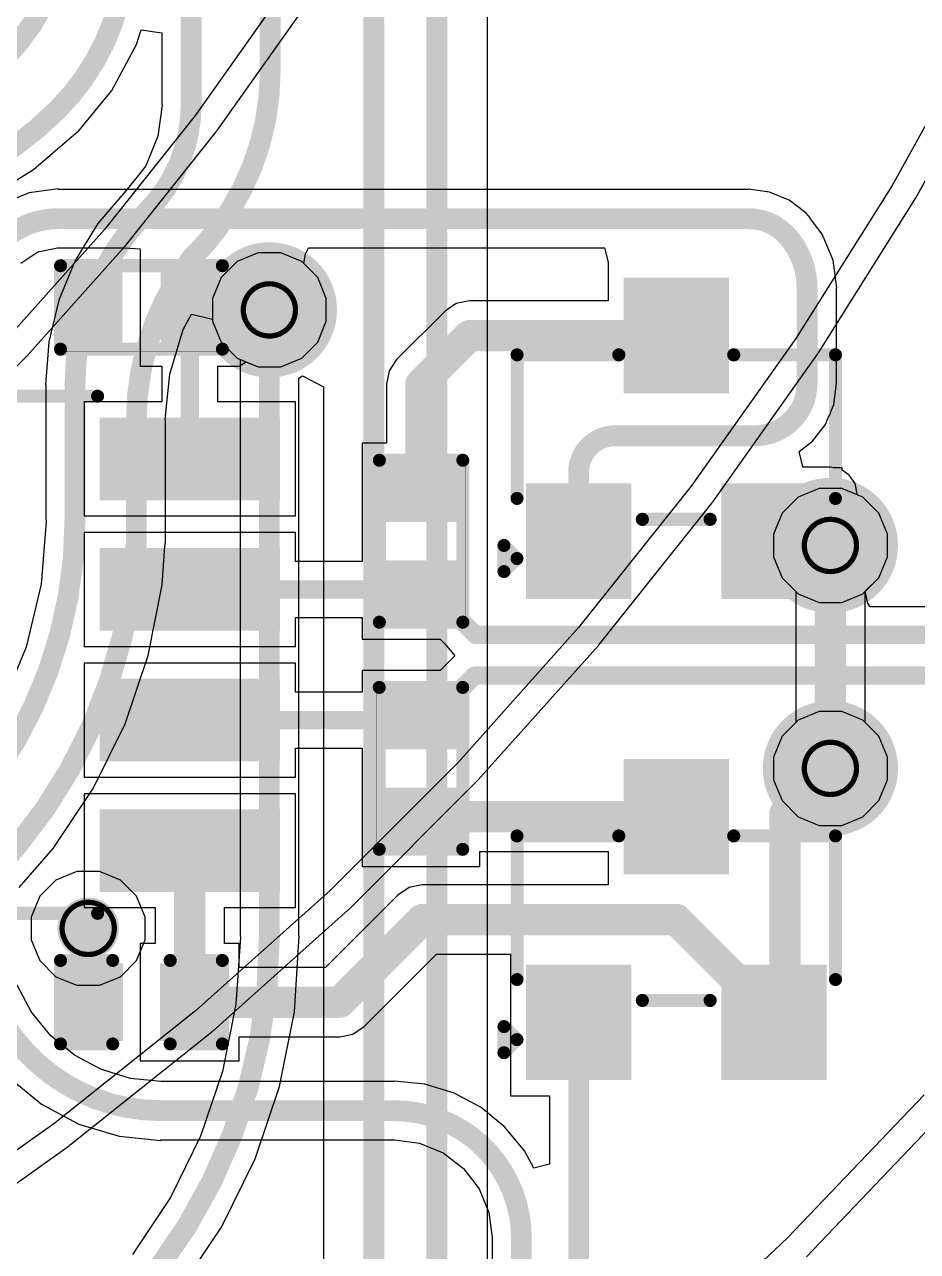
# Model space of a CAD drawing. Header units: inches. Extents: x -30 to 282, y -86 to 78.
# Drawn here: x 28.68 to 37.36, y -71.55 to -59.62 of the extents above; entities that cross this region are included whole.
import ezdxf

# ---------------------------------------------------------------- set-up
doc = ezdxf.new("R2010")
doc.units = ezdxf.units.IN
for name, color, linetype in [('Board Outline', 216, 'Continuous'), ('Bottom Layer', 5, 'Continuous'), ('Drill Drawing', 1, 'Continuous'), ('GND 01', 76, 'Continuous'), ('GND 02', 16, 'Continuous'), ('PWR', 156, 'Continuous'), ('SIG 01', 90, 'Continuous'), ('Top Layer', 1, 'Continuous'), ('Top Overlay', 2, 'Continuous'), ('Top Paste', 8, 'Continuous'), ('Top Solder', 216, 'Continuous'), ('Via Holes', 16, 'Continuous')]:
    doc.layers.add(name, color=color, linetype=linetype)

# ---------------------------------------------------------------- blocks, each defined once
blk = doc.blocks.new('SOIC_8_0_154___3_90___W______40')
at = {"layer": 'Top Layer'}
for points in [[(-3.475, 1.605), (-3.475, 2.205), (-1.925, 2.205), (-1.925, 1.605)], [(1.925, 1.605), (1.925, 2.205), (3.475, 2.205), (3.475, 1.605)], [(-3.475, 0.335), (-3.475, 0.935), (-1.925, 0.935), (-1.925, 0.335)], [(1.925, 0.335), (1.925, 0.935), (3.475, 0.935), (3.475, 0.335)], [(-3.475, -0.935), (-3.475, -0.335), (-1.925, -0.335), (-1.925, -0.935)], [(1.925, -0.935), (1.925, -0.335), (3.475, -0.335), (3.475, -0.935)], [(-3.475, -2.205), (-3.475, -1.605), (-1.925, -1.605), (-1.925, -2.205)], [(1.925, -2.205), (1.925, -1.605), (3.475, -1.605), (3.475, -2.205)]]:
    blk.add_hatch(color=1, dxfattribs=at).paths.add_polyline_path(points)
at = {"layer": 'Top Overlay'}
blk.add_hatch(color=2, dxfattribs=at).paths.add_polyline_path([(-1.838, 1.626), (-1.483, 1.626), (-1.483, 2.21), (-1.838, 2.21)])
at = {"layer": 'Top Paste'}
for points in [[(-3.475, 1.605), (-3.475, 2.205), (-1.925, 2.205), (-1.925, 1.605)], [(1.925, 1.605), (1.925, 2.205), (3.475, 2.205), (3.475, 1.605)], [(-3.475, 0.335), (-3.475, 0.935), (-1.925, 0.935), (-1.925, 0.335)], [(1.925, 0.335), (1.925, 0.935), (3.475, 0.935), (3.475, 0.335)], [(-3.475, -0.935), (-3.475, -0.335), (-1.925, -0.335), (-1.925, -0.935)], [(1.925, -0.935), (1.925, -0.335), (3.475, -0.335), (3.475, -0.935)], [(-3.475, -2.205), (-3.475, -1.605), (-1.925, -1.605), (-1.925, -2.205)], [(1.925, -2.205), (1.925, -1.605), (3.475, -1.605), (3.475, -2.205)]]:
    blk.add_hatch(color=8, dxfattribs=at).paths.add_polyline_path(points)
at = {"layer": 'Top Solder'}
for points in [[(-3.577, 1.503), (-3.577, 2.307), (-1.823, 2.307), (-1.823, 1.503)], [(1.823, 1.503), (1.823, 2.307), (3.577, 2.307), (3.577, 1.503)], [(-3.577, 0.233), (-3.577, 1.037), (-1.823, 1.037), (-1.823, 0.233)], [(1.823, 0.233), (1.823, 1.037), (3.577, 1.037), (3.577, 0.233)], [(-3.577, -1.037), (-3.577, -0.233), (-1.823, -0.233), (-1.823, -1.037)], [(1.823, -1.037), (1.823, -0.233), (3.577, -0.233), (3.577, -1.037)], [(-3.577, -2.307), (-3.577, -1.503), (-1.823, -1.503), (-1.823, -2.307)], [(1.823, -2.307), (1.823, -1.503), (3.577, -1.503), (3.577, -2.307)]]:
    blk.add_hatch(color=216, dxfattribs=at).paths.add_polyline_path(points)
at = {"layer": 'Top Overlay', "const_width": 0.127}
for points in [[(-1.829, 2.515), (1.803, 2.515)], [(-3.794, 2.057), (-3.667, 1.93)], [(-3.794, 1.803), (-3.794, 2.057)], [(-3.794, 1.803), (-3.667, 1.93)], [(-1.829, -2.515), (1.803, -2.515)]]:
    blk.add_lwpolyline(points, dxfattribs=at)
at = {"layer": 'Top Overlay', "const_width": 0.0635}
for points in [[(-1.861, 2.515, 1), (-1.797, 2.515, 1)], [(1.772, 2.515, 1), (1.835, 2.515, 1)], [(-3.826, 2.057, 1), (-3.762, 2.057, 1)], [(-3.826, 2.057, 1), (-3.762, 2.057, 1)], [(-3.699, 1.93, 1), (-3.635, 1.93, 1)], [(-3.699, 1.93, 1), (-3.635, 1.93, 1)], [(-3.826, 1.803, 1), (-3.762, 1.803, 1)], [(-3.826, 1.803, 1), (-3.762, 1.803, 1)], [(-1.861, -2.515, 1), (-1.797, -2.515, 1)], [(1.772, -2.515, 1), (1.835, -2.515, 1)]]:
    blk.add_lwpolyline(points, format="xyb", close=True, dxfattribs=at)
blk = doc.blocks.new('R___0402_43')
at = {"layer": 'Top Layer'}
for points in [[(-0.699, -0.318), (-0.699, 0.318), (-0.241, 0.318), (-0.241, -0.318)], [(0.241, -0.318), (0.241, 0.318), (0.699, 0.318), (0.699, -0.318)]]:
    blk.add_hatch(color=1, dxfattribs=at).paths.add_polyline_path(points)
at = {"layer": 'Top Paste'}
for points in [[(-0.699, -0.318), (-0.699, 0.318), (-0.241, 0.318), (-0.241, -0.318)], [(0.241, -0.318), (0.241, 0.318), (0.699, 0.318), (0.699, -0.318)]]:
    blk.add_hatch(color=8, dxfattribs=at).paths.add_polyline_path(points)
at = {"layer": 'Top Solder'}
for points in [[(-0.754, -0.373), (-0.754, 0.373), (-0.186, 0.373), (-0.186, -0.373)], [(0.186, -0.373), (0.186, 0.373), (0.754, 0.373), (0.754, -0.373)]]:
    blk.add_hatch(color=216, dxfattribs=at).paths.add_polyline_path(points)
at = {"layer": 'Top Overlay'}
for points, const_width in [([(-0.787, 0.406), (-0.787, -0.406)], 0.127), ([(-0.787, 0.406), (0.787, 0.406)], 0.127), ([(0.787, 0.406), (0.787, -0.406)], 0.127), ([(-0.787, -0.406), (0.787, -0.406)], 0.127), ([(-0.813, -0.432), (0.813, -0.432)], 0.00323)]:
    blk.add_lwpolyline(points, dxfattribs=dict(at, const_width=const_width))
for points, const_width in [([(-0.819, 0.406, 1), (-0.756, 0.406, 1)], 0.0635), ([(-0.819, 0.406, 1), (-0.756, 0.406, 1)], 0.0635), ([(0.756, 0.406, 1), (0.819, 0.406, 1)], 0.0635), ([(0.756, 0.406, 1), (0.819, 0.406, 1)], 0.0635), ([(-0.819, -0.406, 1), (-0.756, -0.406, 1)], 0.0635), ([(-0.819, -0.406, 1), (-0.756, -0.406, 1)], 0.0635), ([(0.756, -0.406, 1), (0.819, -0.406, 1)], 0.0635), ([(0.756, -0.406, 1), (0.819, -0.406, 1)], 0.0635), ([(-0.814, -0.432, 1), (-0.812, -0.432, 1)], 0.00161), ([(0.812, -0.432, 1), (0.814, -0.432, 1)], 0.00161)]:
    blk.add_lwpolyline(points, format="xyb", close=True, dxfattribs=dict(at, const_width=const_width))
blk = doc.blocks.new('R___0402_44')
at = {"layer": 'Top Layer'}
for points in [[(-0.699, -0.318), (-0.699, 0.317), (-0.241, 0.317), (-0.241, -0.318)], [(0.241, -0.318), (0.241, 0.317), (0.699, 0.317), (0.699, -0.318)]]:
    blk.add_hatch(color=1, dxfattribs=at).paths.add_polyline_path(points)
at = {"layer": 'Top Paste'}
for points in [[(-0.699, -0.318), (-0.699, 0.317), (-0.241, 0.317), (-0.241, -0.318)], [(0.241, -0.318), (0.241, 0.317), (0.699, 0.317), (0.699, -0.318)]]:
    blk.add_hatch(color=8, dxfattribs=at).paths.add_polyline_path(points)
at = {"layer": 'Top Solder'}
for points in [[(-0.754, -0.373), (-0.754, 0.373), (-0.186, 0.373), (-0.186, -0.373)], [(0.186, -0.373), (0.186, 0.373), (0.754, 0.373), (0.754, -0.373)]]:
    blk.add_hatch(color=216, dxfattribs=at).paths.add_polyline_path(points)
at = {"layer": 'Top Overlay'}
for points, const_width in [([(-0.787, -0.406), (-0.787, 0.406)], 0.127), ([(0.787, 0.406), (-0.787, 0.406)], 0.127), ([(0.787, -0.406), (0.787, 0.406)], 0.127), ([(0.787, -0.406), (-0.787, -0.406)], 0.127), ([(0.813, -0.432), (-0.813, -0.432)], 0.00323)]:
    blk.add_lwpolyline(points, dxfattribs=dict(at, const_width=const_width))
for points, const_width in [([(-0.819, 0.406, 1), (-0.756, 0.406, 1)], 0.0635), ([(-0.819, 0.406, 1), (-0.756, 0.406, 1)], 0.0635), ([(0.756, 0.406, 1), (0.819, 0.406, 1)], 0.0635), ([(0.756, 0.406, 1), (0.819, 0.406, 1)], 0.0635), ([(-0.819, -0.406, 1), (-0.756, -0.406, 1)], 0.0635), ([(-0.819, -0.406, 1), (-0.756, -0.406, 1)], 0.0635), ([(0.756, -0.406, 1), (0.819, -0.406, 1)], 0.0635), ([(0.756, -0.406, 1), (0.819, -0.406, 1)], 0.0635), ([(-0.814, -0.432, 1), (-0.812, -0.432, 1)], 0.00161), ([(0.812, -0.432, 1), (0.814, -0.432, 1)], 0.00161)]:
    blk.add_lwpolyline(points, format="xyb", close=True, dxfattribs=dict(at, const_width=const_width))
blk = doc.blocks.new('SOT_23_45')
at = {"layer": 'Top Layer'}
for points in [[(-0.41, 1.46), (0.41, 1.46), (0.41, 0.54), (-0.41, 0.54)], [(-1.36, -0.54), (-0.54, -0.54), (-0.54, -1.46), (-1.36, -1.46)], [(0.54, -0.54), (1.36, -0.54), (1.36, -1.46), (0.54, -1.46)]]:
    blk.add_hatch(color=1, dxfattribs=at).paths.add_polyline_path(points)
at = {"layer": 'Top Paste'}
for points in [[(-0.41, 1.46), (0.41, 1.46), (0.41, 0.54), (-0.41, 0.54)], [(-1.36, -0.54), (-0.54, -0.54), (-0.54, -1.46), (-1.36, -1.46)], [(0.54, -0.54), (1.36, -0.54), (1.36, -1.46), (0.54, -1.46)]]:
    blk.add_hatch(color=8, dxfattribs=at).paths.add_polyline_path(points)
at = {"layer": 'Top Solder'}
for points in [[(-0.512, 1.562), (0.512, 1.562), (0.512, 0.438), (-0.512, 0.438)], [(-1.462, -0.438), (-0.438, -0.438), (-0.438, -1.562), (-1.462, -1.562)], [(0.438, -0.438), (1.462, -0.438), (1.462, -1.562), (0.438, -1.562)]]:
    blk.add_hatch(color=216, dxfattribs=at).paths.add_polyline_path(points)
at = {"layer": 'Top Overlay', "const_width": 0.127}
for points in [[(-1.549, -0.584), (-1.549, 0.813)], [(-1.549, 0.813), (-0.559, 0.813)], [(0.559, 0.813), (1.549, 0.813)], [(1.549, -0.584), (1.549, 0.813)], [(-0.33, -0.787), (0.33, -0.787)], [(-1.676, -1.041), (-1.549, -1.168)], [(-1.676, -1.295), (-1.676, -1.041)], [(-1.676, -1.295), (-1.549, -1.168)]]:
    blk.add_lwpolyline(points, dxfattribs=at)
at = {"layer": 'Top Overlay', "const_width": 0.0635}
for points in [[(-1.581, 0.813, 1), (-1.518, 0.813, 1)], [(-1.581, 0.813, 1), (-1.518, 0.813, 1)], [(-0.591, 0.813, 1), (-0.527, 0.813, 1)], [(0.527, 0.813, 1), (0.591, 0.813, 1)], [(1.518, 0.813, 1), (1.581, 0.813, 1)], [(1.518, 0.813, 1), (1.581, 0.813, 1)], [(-1.581, -0.584, 1), (-1.518, -0.584, 1)], [(1.518, -0.584, 1), (1.581, -0.584, 1)], [(-0.362, -0.787, 1), (-0.298, -0.787, 1)], [(0.298, -0.787, 1), (0.362, -0.787, 1)], [(-1.708, -1.041, 1), (-1.645, -1.041, 1)], [(-1.708, -1.041, 1), (-1.645, -1.041, 1)], [(-1.581, -1.168, 1), (-1.518, -1.168, 1)], [(-1.581, -1.168, 1), (-1.518, -1.168, 1)], [(-1.708, -1.295, 1), (-1.645, -1.295, 1)], [(-1.708, -1.295, 1), (-1.645, -1.295, 1)]]:
    blk.add_lwpolyline(points, format="xyb", close=True, dxfattribs=at)
blk = doc.blocks.new('SOT_23_46')
at = {"layer": 'Top Layer'}
for points in [[(-0.41, 1.46), (0.41, 1.46), (0.41, 0.54), (-0.41, 0.54)], [(-1.36, -0.54), (-0.54, -0.54), (-0.54, -1.46), (-1.36, -1.46)], [(0.54, -0.54), (1.36, -0.54), (1.36, -1.46), (0.54, -1.46)]]:
    blk.add_hatch(color=1, dxfattribs=at).paths.add_polyline_path(points)
at = {"layer": 'Top Paste'}
for points in [[(-0.41, 1.46), (0.41, 1.46), (0.41, 0.54), (-0.41, 0.54)], [(-1.36, -0.54), (-0.54, -0.54), (-0.54, -1.46), (-1.36, -1.46)], [(0.54, -0.54), (1.36, -0.54), (1.36, -1.46), (0.54, -1.46)]]:
    blk.add_hatch(color=8, dxfattribs=at).paths.add_polyline_path(points)
at = {"layer": 'Top Solder'}
for points in [[(-0.512, 1.562), (0.512, 1.562), (0.512, 0.438), (-0.512, 0.438)], [(-1.462, -0.438), (-0.438, -0.438), (-0.438, -1.562), (-1.462, -1.562)], [(0.438, -0.438), (1.462, -0.438), (1.462, -1.562), (0.438, -1.562)]]:
    blk.add_hatch(color=216, dxfattribs=at).paths.add_polyline_path(points)
at = {"layer": 'Top Overlay', "const_width": 0.127}
for points in [[(-1.549, -0.584), (-1.549, 0.813)], [(-1.549, 0.813), (-0.559, 0.813)], [(0.559, 0.813), (1.549, 0.813)], [(1.549, -0.584), (1.549, 0.813)], [(-0.33, -0.787), (0.33, -0.787)], [(-1.676, -1.041), (-1.549, -1.168)], [(-1.676, -1.295), (-1.676, -1.041)], [(-1.676, -1.295), (-1.549, -1.168)]]:
    blk.add_lwpolyline(points, dxfattribs=at)
at = {"layer": 'Top Overlay', "const_width": 0.0635}
for points in [[(-1.581, 0.813, 1), (-1.518, 0.813, 1)], [(-1.581, 0.813, 1), (-1.518, 0.813, 1)], [(-0.591, 0.813, 1), (-0.527, 0.813, 1)], [(0.527, 0.813, 1), (0.591, 0.813, 1)], [(1.518, 0.813, 1), (1.581, 0.813, 1)], [(1.518, 0.813, 1), (1.581, 0.813, 1)], [(-1.581, -0.584, 1), (-1.518, -0.584, 1)], [(1.518, -0.584, 1), (1.581, -0.584, 1)], [(-0.362, -0.787, 1), (-0.298, -0.787, 1)], [(0.298, -0.787, 1), (0.362, -0.787, 1)], [(-1.708, -1.041, 1), (-1.645, -1.041, 1)], [(-1.708, -1.041, 1), (-1.645, -1.041, 1)], [(-1.581, -1.168, 1), (-1.518, -1.168, 1)], [(-1.581, -1.168, 1), (-1.518, -1.168, 1)], [(-1.708, -1.295, 1), (-1.645, -1.295, 1)], [(-1.708, -1.295, 1), (-1.645, -1.295, 1)]]:
    blk.add_lwpolyline(points, format="xyb", close=True, dxfattribs=at)
blk = doc.blocks.new('C___0402_50')
at = {"layer": 'Top Layer'}
for points in [[(-0.699, -0.318), (-0.699, 0.318), (-0.241, 0.318), (-0.241, -0.318)], [(0.241, -0.318), (0.241, 0.318), (0.699, 0.318), (0.699, -0.318)]]:
    blk.add_hatch(color=1, dxfattribs=at).paths.add_polyline_path(points)
at = {"layer": 'Top Paste'}
for points in [[(-0.699, -0.318), (-0.699, 0.318), (-0.241, 0.318), (-0.241, -0.318)], [(0.241, -0.318), (0.241, 0.318), (0.699, 0.318), (0.699, -0.318)]]:
    blk.add_hatch(color=8, dxfattribs=at).paths.add_polyline_path(points)
at = {"layer": 'Top Solder'}
for points in [[(-0.758, -0.377), (-0.758, 0.377), (-0.181, 0.377), (-0.181, -0.377)], [(0.181, -0.377), (0.181, 0.377), (0.758, 0.377), (0.758, -0.377)]]:
    blk.add_hatch(color=216, dxfattribs=at).paths.add_polyline_path(points)
at = {"layer": 'Top Overlay', "const_width": 0.127}
for points in [[(-0.787, 0.406), (-0.279, 0.406)], [(-0.787, -0.406), (-0.787, 0.406)], [(0.279, 0.406), (0.787, 0.406)], [(0.787, -0.406), (0.787, 0.406)], [(-0.787, -0.406), (-0.279, -0.406)], [(0.279, -0.406), (0.787, -0.406)]]:
    blk.add_lwpolyline(points, dxfattribs=at)
at = {"layer": 'Top Overlay', "const_width": 0.0635}
for points in [[(-0.819, 0.406, 1), (-0.756, 0.406, 1)], [(-0.819, 0.406, 1), (-0.756, 0.406, 1)], [(-0.311, 0.406, 1), (-0.248, 0.406, 1)], [(0.248, 0.406, 1), (0.311, 0.406, 1)], [(0.756, 0.406, 1), (0.819, 0.406, 1)], [(0.756, 0.406, 1), (0.819, 0.406, 1)], [(-0.819, -0.406, 1), (-0.756, -0.406, 1)], [(-0.819, -0.406, 1), (-0.756, -0.406, 1)], [(-0.311, -0.406, 1), (-0.248, -0.406, 1)], [(0.248, -0.406, 1), (0.311, -0.406, 1)], [(0.756, -0.406, 1), (0.819, -0.406, 1)], [(0.756, -0.406, 1), (0.819, -0.406, 1)]]:
    blk.add_lwpolyline(points, format="xyb", close=True, dxfattribs=at)
blk = doc.blocks.new('R___0402_100')
at = {"layer": 'Top Layer'}
for points in [[(-0.699, -0.318), (-0.699, 0.318), (-0.241, 0.318), (-0.241, -0.318)], [(0.241, -0.318), (0.241, 0.318), (0.699, 0.318), (0.699, -0.318)]]:
    blk.add_hatch(color=1, dxfattribs=at).paths.add_polyline_path(points)
at = {"layer": 'Top Paste'}
for points in [[(-0.699, -0.318), (-0.699, 0.318), (-0.241, 0.318), (-0.241, -0.318)], [(0.241, -0.318), (0.241, 0.318), (0.699, 0.318), (0.699, -0.318)]]:
    blk.add_hatch(color=8, dxfattribs=at).paths.add_polyline_path(points)
at = {"layer": 'Top Solder'}
for points in [[(-0.754, -0.373), (-0.754, 0.373), (-0.186, 0.373), (-0.186, -0.373)], [(0.186, -0.373), (0.186, 0.373), (0.754, 0.373), (0.754, -0.373)]]:
    blk.add_hatch(color=216, dxfattribs=at).paths.add_polyline_path(points)
at = {"layer": 'Top Overlay'}
for points, const_width in [([(-0.787, -0.406), (-0.787, 0.406)], 0.127), ([(-0.787, 0.406), (0.787, 0.406)], 0.127), ([(0.787, -0.406), (0.787, 0.406)], 0.127), ([(-0.787, -0.406), (0.787, -0.406)], 0.127), ([(-0.813, -0.432), (0.813, -0.432)], 0.00323)]:
    blk.add_lwpolyline(points, dxfattribs=dict(at, const_width=const_width))
for points, const_width in [([(-0.819, 0.406, 1), (-0.756, 0.406, 1)], 0.0635), ([(-0.819, 0.406, 1), (-0.756, 0.406, 1)], 0.0635), ([(0.756, 0.406, 1), (0.819, 0.406, 1)], 0.0635), ([(0.756, 0.406, 1), (0.819, 0.406, 1)], 0.0635), ([(-0.819, -0.406, 1), (-0.756, -0.406, 1)], 0.0635), ([(-0.819, -0.406, 1), (-0.756, -0.406, 1)], 0.0635), ([(0.756, -0.406, 1), (0.819, -0.406, 1)], 0.0635), ([(0.756, -0.406, 1), (0.819, -0.406, 1)], 0.0635), ([(-0.814, -0.432, 1), (-0.812, -0.432, 1)], 0.00161), ([(0.812, -0.432, 1), (0.814, -0.432, 1)], 0.00161)]:
    blk.add_lwpolyline(points, format="xyb", close=True, dxfattribs=dict(at, const_width=const_width))

msp = doc.modelspace()

# ---------------------------------------------------------------- hatches: boundary and pattern name
at = {"layer": 'Bottom Layer'}
h = msp.add_hatch(color=5, dxfattribs=at)
edge = h.paths.add_edge_path()
edge.add_arc((31.058, -62.397), 0.3, 0, 360)
h = msp.add_hatch(color=5, dxfattribs=at)
edge = h.paths.add_edge_path()
edge.add_arc((36.517, -64.688), 0.3, 0, 360)
h = msp.add_hatch(color=5, dxfattribs=at)
edge = h.paths.add_edge_path()
edge.add_arc((36.517, -66.856), 0.3, 0, 360)
h = msp.add_hatch(color=5, dxfattribs=at)
edge = h.paths.add_edge_path()
edge.add_arc((29.295, -68.412), 0.3, 0, 360)
at = {"layer": 'GND 01'}
h = msp.add_hatch(color=76, dxfattribs=at)
edge = h.paths.add_edge_path()
edge.add_arc((31.058, -62.397), 0.658, 0, 360)
h = msp.add_hatch(color=76, dxfattribs=at)
edge = h.paths.add_edge_path()
edge.add_arc((36.517, -64.688), 0.658, 0, 360)
h = msp.add_hatch(color=76, dxfattribs=at)
edge = h.paths.add_edge_path()
edge.add_arc((36.517, -66.856), 0.658, 0, 360)
at = {"layer": 'GND 02'}
h = msp.add_hatch(color=16, dxfattribs=at)
edge = h.paths.add_edge_path()
edge.add_arc((31.058, -62.397), 0.658, 0, 360)
h = msp.add_hatch(color=16, dxfattribs=at)
edge = h.paths.add_edge_path()
edge.add_arc((36.517, -64.688), 0.658, 0, 360)
h = msp.add_hatch(color=16, dxfattribs=at)
edge = h.paths.add_edge_path()
edge.add_arc((36.517, -66.856), 0.658, 0, 360)
at = {"layer": 'PWR'}
h = msp.add_hatch(color=156, dxfattribs=at)
edge = h.paths.add_edge_path()
edge.add_arc((31.058, -62.397), 0.3, 0, 360)
h = msp.add_hatch(color=156, dxfattribs=at)
edge = h.paths.add_edge_path()
edge.add_arc((36.517, -64.688), 0.3, 0, 360)
h = msp.add_hatch(color=156, dxfattribs=at)
edge = h.paths.add_edge_path()
edge.add_arc((36.517, -66.856), 0.3, 0, 360)
h = msp.add_hatch(color=156, dxfattribs=at)
edge = h.paths.add_edge_path()
edge.add_arc((29.295, -68.412), 0.3, 0, 360)
at = {"layer": 'SIG 01'}
h = msp.add_hatch(color=90, dxfattribs=at)
edge = h.paths.add_edge_path()
edge.add_arc((31.058, -62.397), 0.3, 0, 360)
h = msp.add_hatch(color=90, dxfattribs=at)
edge = h.paths.add_edge_path()
edge.add_arc((36.517, -64.688), 0.3, 0, 360)
h = msp.add_hatch(color=90, dxfattribs=at)
edge = h.paths.add_edge_path()
edge.add_arc((36.517, -66.856), 0.3, 0, 360)
h = msp.add_hatch(color=90, dxfattribs=at)
edge = h.paths.add_edge_path()
edge.add_arc((29.295, -68.412), 0.3, 0, 360)
at = {"layer": 'Top Layer'}
h = msp.add_hatch(color=1, dxfattribs=at)
edge = h.paths.add_edge_path()
edge.add_arc((31.058, -62.397), 0.3, 0, 360)
msp.add_hatch(color=1, dxfattribs=at).paths.add_polyline_path([(35.557, -65.107), (36.517, -65.107), (36.517, -64.187), (35.557, -64.187)])
h = msp.add_hatch(color=1, dxfattribs=at)
edge = h.paths.add_edge_path()
edge.add_arc((36.517, -64.688), 0.3, 0, 360)
h = msp.add_hatch(color=1, dxfattribs=at)
edge = h.paths.add_edge_path()
edge.add_arc((36.517, -66.856), 0.3, 0, 360)
h = msp.add_hatch(color=1, dxfattribs=at)
edge = h.paths.add_edge_path()
edge.add_arc((29.295, -68.412), 0.3, 0, 360)
at = {"layer": 'Via Holes'}
h = msp.add_hatch(color=7, dxfattribs=at)
edge = h.paths.add_edge_path()
edge.add_arc((31.058, -62.397), 0.15, 0, 360)
h = msp.add_hatch(color=7, dxfattribs=at)
edge = h.paths.add_edge_path()
edge.add_arc((36.517, -64.688), 0.15, 0, 360)
h = msp.add_hatch(color=7, dxfattribs=at)
edge = h.paths.add_edge_path()
edge.add_arc((36.517, -66.856), 0.15, 0, 360)
h = msp.add_hatch(color=7, dxfattribs=at)
edge = h.paths.add_edge_path()
edge.add_arc((29.295, -68.412), 0.15, 0, 360)

# ---------------------------------------------------------------- linework, layer by layer
at = {"layer": 'Board Outline', "const_width": 0.254}
msp.add_lwpolyline([(37.495, -16.446, -2.502525), (-17.293, -16.446)], format="xyb", dxfattribs=at)
at = {"layer": 'Bottom Layer'}
for p, q in [((30.744, -61.927), (30.588, -62.083)), ((30.948, -61.843), (30.744, -61.927)), ((31.168, -61.843), (30.948, -61.843)), ((31.372, -61.927), (31.168, -61.843)), ((31.528, -62.083), (31.372, -61.927)), ((30.588, -62.083), (30.504, -62.286)), ((31.612, -62.286), (31.528, -62.083)), ((30.504, -62.286), (30.504, -62.507)), ((31.612, -62.507), (31.612, -62.286)), ((30.504, -62.507), (30.588, -62.71)), ((31.528, -62.71), (31.612, -62.507)), ((30.588, -62.71), (30.744, -62.866)), ((31.372, -62.866), (31.528, -62.71)), ((30.744, -62.866), (30.948, -62.951)), ((31.168, -62.951), (31.372, -62.866)), ((30.948, -62.951), (31.168, -62.951)), ((36.407, -64.134), (36.204, -64.218)), ((36.628, -64.134), (36.407, -64.134)), ((36.831, -64.218), (36.628, -64.134)), ((36.204, -64.218), (36.048, -64.374)), ((36.987, -64.374), (36.831, -64.218)), ((36.048, -64.374), (35.963, -64.578)), ((37.071, -64.578), (36.987, -64.374)), ((35.963, -64.578), (35.963, -64.798)), ((37.071, -64.798), (37.071, -64.578)), ((35.963, -64.798), (36.048, -65.002)), ((36.987, -65.002), (37.071, -64.798)), ((36.048, -65.002), (36.181, -65.135)), ((36.854, -65.135), (36.987, -65.002)), ((36.181, -65.135), (36.181, -66.41)), ((36.854, -66.41), (36.854, -65.135)), ((36.181, -66.41), (36.048, -66.543)), ((36.987, -66.543), (36.854, -66.41)), ((36.048, -66.543), (35.963, -66.746)), ((37.071, -66.746), (36.987, -66.543)), ((35.963, -66.746), (35.963, -66.967)), ((37.071, -66.967), (37.071, -66.746)), ((35.963, -66.967), (36.048, -67.17)), ((36.987, -67.17), (37.071, -66.967)), ((36.048, -67.17), (36.204, -67.326)), ((36.831, -67.326), (36.987, -67.17)), ((36.204, -67.326), (36.407, -67.41)), ((36.407, -67.41), (36.628, -67.41)), ((36.628, -67.41), (36.831, -67.326)), ((37.43, -70.031), (36.1, -71.422)), ((36.283, -71.606), (37.621, -70.205)), ((36.1, -71.422), (34.7, -72.743))]:
    msp.add_line(p, q, dxfattribs=at)
at = {"layer": 'Bottom Layer', "const_width": 0.305}
msp.add_lwpolyline([(36.517, -66.856), (36.517, -64.688)], dxfattribs=at)
at = {"layer": 'Bottom Layer', "const_width": 0.152}
for points in [[(36.441, -64.688, 1), (36.594, -64.688, 1)], [(36.441, -66.856, 1), (36.594, -66.856, 1)]]:
    msp.add_lwpolyline(points, format="xyb", close=True, dxfattribs=at)
at = {"layer": 'Drill Drawing'}
for points, const_width in [([(31.312, -62.397, 1), (30.804, -62.397, 1)], 0.0508), ([(30.791, -62.397, 1), (30.817, -62.397, 1)], 0.0254), ([(31.299, -62.397, 1), (31.325, -62.397, 1)], 0.0254), ([(36.771, -64.688, 1), (36.263, -64.688, 1)], 0.0508), ([(36.251, -64.688, 1), (36.276, -64.688, 1)], 0.0254), ([(36.759, -64.688, 1), (36.784, -64.688, 1)], 0.0254), ([(36.771, -66.856, 1), (36.263, -66.856, 1)], 0.0508), ([(36.251, -66.856, 1), (36.276, -66.856, 1)], 0.0254), ([(36.759, -66.856, 1), (36.784, -66.856, 1)], 0.0254), ([(29.549, -68.412, 1), (29.041, -68.412, 1)], 0.0508), ([(29.028, -68.412, 1), (29.054, -68.412, 1)], 0.0254), ([(29.536, -68.412, 1), (29.562, -68.412, 1)], 0.0254)]:
    msp.add_lwpolyline(points, format="xyb", close=True, dxfattribs=dict(at, const_width=const_width))
at = {"layer": 'PWR'}
for p, q in [((31.161, -59.343), (30.339, -60.503)), ((30.55, -60.652), (31.373, -59.493)), ((37.969, -59.647), (37.118, -61.187)), ((37.344, -61.312), (38.195, -59.772)), ((30.339, -60.503), (29.452, -61.614)), ((29.655, -61.776), (30.541, -60.664)), ((30.541, -60.664), (30.544, -60.658)), ((30.544, -60.658), (30.55, -60.652)), ((37.118, -61.187), (36.181, -62.676)), ((36.401, -62.814), (37.337, -61.324)), ((37.337, -61.324), (37.339, -61.318)), ((37.339, -61.318), (37.344, -61.312)), ((29.452, -61.614), (28.505, -62.674)), ((28.698, -62.847), (29.645, -61.787)), ((29.645, -61.787), (29.649, -61.78)), ((29.649, -61.78), (29.655, -61.776)), ((30.744, -61.927), (30.588, -62.083)), ((30.948, -61.843), (30.744, -61.927)), ((31.168, -61.843), (30.948, -61.843)), ((31.372, -61.927), (31.168, -61.843)), ((31.528, -62.083), (31.372, -61.927)), ((30.588, -62.083), (30.504, -62.286)), ((31.612, -62.286), (31.528, -62.083)), ((30.504, -62.286), (30.504, -62.507)), ((31.612, -62.507), (31.612, -62.286)), ((30.504, -62.507), (30.588, -62.71)), ((31.528, -62.71), (31.612, -62.507)), ((30.588, -62.71), (30.744, -62.866)), ((31.372, -62.866), (31.528, -62.71)), ((36.181, -62.676), (35.163, -64.111)), ((27.683, -63.863), (28.688, -62.857)), ((28.688, -62.857), (28.692, -62.851)), ((28.692, -62.851), (28.698, -62.847)), ((30.744, -62.866), (30.948, -62.951)), ((31.168, -62.951), (31.372, -62.866)), ((35.375, -64.261), (36.393, -62.826)), ((36.393, -62.826), (36.396, -62.82)), ((36.396, -62.82), (36.401, -62.814)), ((30.948, -62.951), (31.168, -62.951)), ((35.163, -64.111), (34.066, -65.487)), ((36.407, -64.134), (36.204, -64.218)), ((36.628, -64.134), (36.407, -64.134)), ((36.831, -64.218), (36.628, -64.134)), ((34.269, -65.648), (35.366, -64.273)), ((35.366, -64.273), (35.369, -64.266)), ((35.369, -64.266), (35.375, -64.261)), ((36.204, -64.218), (36.048, -64.374)), ((36.987, -64.374), (36.831, -64.218)), ((36.048, -64.374), (35.963, -64.578)), ((37.071, -64.578), (36.987, -64.374)), ((35.963, -64.578), (35.963, -64.798)), ((37.071, -64.798), (37.071, -64.578)), ((35.963, -64.798), (36.048, -65.002)), ((36.987, -65.002), (37.071, -64.798)), ((36.048, -65.002), (36.204, -65.158)), ((36.831, -65.158), (36.987, -65.002)), ((36.204, -65.158), (36.407, -65.242)), ((36.407, -65.242), (36.628, -65.242)), ((36.628, -65.242), (36.831, -65.158)), ((34.066, -65.487), (32.894, -66.799)), ((33.087, -66.971), (34.259, -65.66)), ((34.259, -65.66), (34.263, -65.653)), ((34.263, -65.653), (34.269, -65.648)), ((36.407, -66.302), (36.204, -66.387)), ((36.628, -66.302), (36.407, -66.302)), ((36.831, -66.387), (36.628, -66.302)), ((36.204, -66.387), (36.048, -66.543)), ((36.987, -66.543), (36.831, -66.387)), ((36.048, -66.543), (35.963, -66.746)), ((37.071, -66.746), (36.987, -66.543)), ((32.894, -66.799), (31.65, -68.043)), ((35.963, -66.746), (35.963, -66.967)), ((37.071, -66.967), (37.071, -66.746)), ((31.833, -68.226), (33.077, -66.982)), ((33.077, -66.982), (33.081, -66.976)), ((33.081, -66.976), (33.087, -66.971)), ((35.963, -66.967), (36.048, -67.17)), ((36.987, -67.17), (37.071, -66.967)), ((36.048, -67.17), (36.204, -67.326)), ((36.831, -67.326), (36.987, -67.17)), ((36.204, -67.326), (36.407, -67.41)), ((36.407, -67.41), (36.628, -67.41)), ((36.628, -67.41), (36.831, -67.326)), ((29.185, -67.858), (28.981, -67.943)), ((29.405, -67.858), (29.185, -67.858)), ((29.609, -67.943), (29.405, -67.858)), ((28.981, -67.943), (28.825, -68.099)), ((29.765, -68.099), (29.609, -67.943)), ((28.825, -68.099), (28.741, -68.302)), ((29.849, -68.302), (29.765, -68.099)), ((31.65, -68.043), (30.338, -69.215)), ((30.51, -69.408), (31.822, -68.236)), ((31.822, -68.236), (31.827, -68.23)), ((31.827, -68.23), (31.833, -68.226)), ((28.741, -68.302), (28.741, -68.523)), ((29.849, -68.523), (29.849, -68.302)), ((28.741, -68.523), (28.825, -68.726)), ((29.765, -68.726), (29.849, -68.523)), ((28.825, -68.726), (28.981, -68.882)), ((29.609, -68.882), (29.765, -68.726)), ((28.981, -68.882), (29.185, -68.966)), ((29.185, -68.966), (29.405, -68.966)), ((29.405, -68.966), (29.609, -68.882)), ((30.338, -69.215), (28.962, -70.312)), ((29.124, -70.515), (30.499, -69.418)), ((30.499, -69.418), (30.504, -69.412)), ((30.504, -69.412), (30.51, -69.408)), ((28.962, -70.312), (27.697, -71.21)), ((29.112, -70.524), (29.117, -70.518)), ((29.117, -70.518), (29.124, -70.515)), ((28.234, -71.147), (29.112, -70.524))]:
    msp.add_line(p, q, dxfattribs=at)
at = {"layer": 'SIG 01'}
for p, q in [((33.179, -73.885), (33.179, -56.666)), ((29.765, -59.815), (29.809, -59.672)), ((29.809, -59.672), (30.012, -59.702)), ((30.012, -59.702), (30.012, -60.397)), ((29.525, -60.264), (29.765, -59.815)), ((29.202, -60.658), (29.525, -60.264)), ((30.014, -60.406), (29.974, -60.706)), ((30.012, -60.397), (30.014, -60.406)), ((28.763, -61.032), (29.201, -60.657)), ((29.201, -60.657), (29.202, -60.658)), ((29.974, -60.706), (29.855, -60.995)), ((28.271, -61.333), (28.763, -61.032)), ((29.784, -61.087), (29.66, -61.239)), ((29.855, -60.995), (29.784, -61.087)), ((29.66, -61.239), (29.388, -61.558)), ((29.66, -61.239), (29.66, -61.239)), ((29.388, -61.558), (29.169, -61.915)), ((29.169, -61.915), (29.009, -62.302)), ((29.009, -62.302), (28.911, -62.709)), ((30.22, -62.587), (30.301, -62.437)), ((30.301, -62.437), (30.504, -62.488)), ((30.504, -62.488), (30.504, -62.507)), ((30.504, -62.507), (30.588, -62.71)), ((30.089, -63.021), (30.22, -62.587)), ((28.911, -62.709), (28.878, -63.126)), ((30.588, -62.71), (30.744, -62.866)), ((30.744, -62.866), (30.773, -62.878)), ((30.773, -62.878), (30.773, -68.485)), ((30.045, -63.46), (30.089, -63.021)), ((31.343, -63.062), (31.38, -63.038)), ((31.343, -68.485), (31.343, -63.062)), ((31.38, -63.038), (31.583, -63.146)), ((28.878, -63.126), (28.881, -63.126)), ((28.881, -63.126), (28.881, -64.435)), ((31.583, -63.146), (31.583, -73.324)), ((30.048, -63.473), (30.045, -63.46)), ((30.048, -64.474), (30.048, -63.473)), ((36.407, -64.134), (36.204, -64.218)), ((36.628, -64.134), (36.407, -64.134)), ((36.831, -64.218), (36.628, -64.134)), ((36.204, -64.218), (36.048, -64.374)), ((36.987, -64.374), (36.831, -64.218)), ((28.881, -64.435), (28.885, -64.454)), ((36.048, -64.374), (35.963, -64.578)), ((37.071, -64.578), (36.987, -64.374)), ((28.885, -64.454), (28.837, -65.065)), ((30.048, -64.66), (30.048, -64.474)), ((30.045, -64.676), (30.048, -64.66)), ((35.963, -64.578), (35.963, -64.798)), ((37.071, -64.798), (37.071, -64.578)), ((30.016, -65.071), (30.041, -64.695)), ((30.041, -64.695), (30.045, -64.676)), ((30.045, -64.676), (30.045, -64.676)), ((35.963, -64.798), (36.048, -65.002)), ((36.987, -65.002), (37.071, -64.798)), ((36.048, -65.002), (36.204, -65.158)), ((36.831, -65.158), (36.987, -65.002)), ((28.837, -65.065), (28.69, -65.678)), ((29.879, -65.759), (30.016, -65.071)), ((36.204, -65.158), (36.407, -65.242)), ((36.407, -65.242), (36.628, -65.242)), ((36.628, -65.242), (36.831, -65.158)), ((28.69, -65.678), (28.448, -66.262)), ((29.654, -66.423), (29.879, -65.759)), ((36.407, -66.302), (36.204, -66.387)), ((36.628, -66.302), (36.407, -66.302)), ((36.831, -66.387), (36.628, -66.302)), ((29.344, -67.052), (29.654, -66.423)), ((36.204, -66.387), (36.048, -66.543)), ((36.987, -66.543), (36.831, -66.387)), ((36.048, -66.543), (35.963, -66.746)), ((37.071, -66.746), (36.987, -66.543)), ((35.963, -66.746), (35.963, -66.967)), ((37.071, -66.967), (37.071, -66.746)), ((28.954, -67.636), (29.344, -67.052)), ((35.963, -66.967), (36.048, -67.17)), ((36.987, -67.17), (37.071, -66.967)), ((36.048, -67.17), (36.204, -67.326)), ((36.831, -67.326), (36.987, -67.17)), ((36.204, -67.326), (36.407, -67.41)), ((36.407, -67.41), (36.628, -67.41)), ((36.628, -67.41), (36.831, -67.326)), ((28.623, -68.013), (28.954, -67.636)), ((30.773, -68.485), (30.776, -68.499)), ((31.301, -69.225), (31.349, -68.485)), ((31.349, -68.485), (31.343, -68.485)), ((30.776, -68.499), (30.733, -69.15)), ((30.733, -69.15), (30.603, -69.803)), ((31.156, -69.951), (31.301, -69.225)), ((30.603, -69.803), (30.389, -70.433)), ((30.918, -70.652), (31.156, -69.951)), ((30.389, -70.433), (30.095, -71.03)), ((30.591, -71.317), (30.918, -70.652)), ((30.095, -71.03), (29.725, -71.584)), ((30.179, -71.933), (30.591, -71.317))]:
    msp.add_line(p, q, dxfattribs=at)
at = {"layer": 'SIG 01', "const_width": 0.203}
for points in [[(32.075, -73.324), (32.075, -36.619)], [(30.297, -60.397), (30.297, -53.455)], [(31.066, -60.076), (31.066, -53.501)], [(32.687, -73.885), (32.687, -56.666)], [(30.297, -61.897), (30.322, -61.872)], [(31.058, -68.485), (31.058, -62.397)], [(29.166, -64.435), (29.166, -63.126)], [(29.763, -64.66), (29.763, -63.473)]]:
    msp.add_lwpolyline(points, dxfattribs=at)
for points in [[(49.194, -40.377, -0.547166), (-1.847, -82.823)], [(48.774, -41.341, -0.533794), (-1.014, -82.529)], [(29.12, -58.384, -0.198912), (28.465, -59.966)], [(29.671, -58.819, -0.199014), (28.995, -60.452)], [(31.066, -60.076, -0.164461), (30.545, -61.617)], [(28.995, -60.452, -0.199009), (26.602, -61.443)], [(30.297, -60.397, -0.198912), (29.864, -61.443)], [(29.166, -63.126, -0.198912), (29.864, -61.443)], [(30.545, -61.617, -0.03336), (30.322, -61.872)], [(29.763, -63.473, -0.164693), (30.297, -61.897)], [(29.166, -64.435, -0.198922), (27.906, -67.478)], [(29.763, -64.66, -0.184231), (28.285, -67.959)], [(31.058, -68.485, -0.414214), (25.687, -73.856)]]:
    msp.add_lwpolyline(points, format="xyb", dxfattribs=at)
at = {"layer": 'SIG 01', "const_width": 0.102}
for points in [[(31.015, -60.076, 1), (31.116, -60.076, 1)], [(31.015, -60.076, 1), (31.116, -60.076, 1)], [(28.944, -60.452, 1), (29.046, -60.452, 1)], [(28.944, -60.452, 1), (29.046, -60.452, 1)], [(30.246, -60.397, 1), (30.348, -60.397, 1)], [(30.246, -60.397, 1), (30.348, -60.397, 1)], [(29.813, -61.443, 1), (29.914, -61.443, 1)], [(29.813, -61.443, 1), (29.914, -61.443, 1)], [(30.494, -61.617, 1), (30.595, -61.617, 1)], [(30.494, -61.617, 1), (30.595, -61.617, 1)], [(30.246, -61.897, 1), (30.348, -61.897, 1)], [(30.246, -61.897, 1), (30.348, -61.897, 1)], [(30.271, -61.872, 1), (30.373, -61.872, 1)], [(30.271, -61.872, 1), (30.373, -61.872, 1)], [(31.007, -62.397, 1), (31.109, -62.397, 1)], [(29.115, -63.126, 1), (29.217, -63.126, 1)], [(29.115, -63.126, 1), (29.217, -63.126, 1)], [(29.712, -63.473, 1), (29.814, -63.473, 1)], [(29.712, -63.473, 1), (29.814, -63.473, 1)], [(29.115, -64.435, 1), (29.217, -64.435, 1)], [(29.115, -64.435, 1), (29.217, -64.435, 1)], [(29.712, -64.66, 1), (29.814, -64.66, 1)], [(29.712, -64.66, 1), (29.814, -64.66, 1)], [(31.007, -68.485, 1), (31.109, -68.485, 1)], [(31.007, -68.485, 1), (31.109, -68.485, 1)]]:
    msp.add_lwpolyline(points, format="xyb", close=True, dxfattribs=at)
at = {"layer": 'Top Layer'}
for p, q in [((28.722, -61.258), (28.459, -61.367)), ((29.003, -61.221), (28.722, -61.258)), ((29.003, -61.225), (29.003, -61.221)), ((35.719, -61.225), (29.003, -61.225)), ((35.925, -61.251), (35.719, -61.223)), ((35.719, -61.223), (35.719, -61.225)), ((36.117, -61.33), (35.925, -61.251)), ((36.21, -61.402), (36.117, -61.33)), ((36.282, -61.456), (36.21, -61.402)), ((36.303, -61.483), (36.282, -61.456)), ((36.308, -61.486), (36.303, -61.483)), ((36.32, -61.505), (36.308, -61.486)), ((36.324, -61.511), (36.32, -61.505)), ((36.32, -61.505), (36.32, -61.505)), ((36.437, -61.659), (36.324, -61.511)), ((36.543, -61.913), (36.437, -61.659)), ((28.805, -61.831), (28.996, -61.793)), ((28.996, -61.793), (29.003, -61.794)), ((29.003, -61.794), (29.651, -61.794)), ((29.651, -61.794), (29.8, -61.802)), ((29.8, -61.802), (29.8, -61.947)), ((31.409, -61.852), (31.438, -61.794)), ((31.438, -61.794), (34.319, -61.794)), ((34.319, -61.794), (34.353, -61.933)), ((28.638, -61.943), (28.805, -61.831)), ((31.392, -61.947), (31.409, -61.852)), ((36.579, -62.186), (36.543, -61.913)), ((29.8, -61.947), (29.8, -62.945)), ((31.528, -62.083), (31.392, -61.947)), ((34.353, -61.933), (34.353, -61.933)), ((34.353, -61.933), (34.353, -62.31)), ((31.612, -62.286), (31.528, -62.083)), ((31.612, -62.507), (31.612, -62.286)), ((36.575, -63.112), (36.575, -62.186)), ((36.575, -62.186), (36.579, -62.186)), ((32.876, -62.336), (32.767, -62.409)), ((33.005, -62.31), (32.876, -62.336)), ((34.353, -62.31), (33.005, -62.31)), ((31.528, -62.71), (31.612, -62.507)), ((32.767, -62.409), (32.296, -62.88)), ((31.372, -62.866), (31.528, -62.71)), ((31.168, -62.951), (31.372, -62.866)), ((32.296, -62.88), (32.223, -62.989)), ((29.8, -62.945), (30.011, -62.945)), ((30.011, -62.945), (30.011, -63.292)), ((30.555, -63.292), (30.555, -62.945)), ((30.555, -62.945), (30.765, -62.945)), ((30.765, -62.945), (30.83, -62.902)), ((30.765, -62.945), (30.765, -62.945)), ((30.83, -62.902), (30.948, -62.951)), ((30.948, -62.951), (31.168, -62.951)), ((32.223, -62.989), (32.197, -63.118)), ((32.197, -63.118), (32.197, -63.694)), ((36.549, -63.318), (36.576, -63.112)), ((36.576, -63.112), (36.575, -63.112)), ((30.011, -63.292), (29.254, -63.292)), ((29.254, -63.292), (29.254, -64.4)), ((31.312, -63.292), (30.555, -63.292)), ((31.312, -64.4), (31.312, -63.292)), ((36.521, -63.387), (36.549, -63.318)), ((36.47, -63.51), (36.499, -63.438)), ((36.499, -63.438), (36.515, -63.415)), ((36.515, -63.415), (36.521, -63.387)), ((36.343, -63.674), (36.47, -63.51)), ((32.197, -63.694), (31.962, -63.694)), ((31.962, -63.694), (31.962, -64.845)), ((36.212, -63.775), (36.343, -63.674)), ((36.248, -63.922), (36.212, -63.775)), ((36.251, -63.928), (36.248, -63.922)), ((36.517, -63.928), (36.251, -63.928)), ((36.543, -63.933), (36.517, -63.928)), ((36.631, -63.933), (36.543, -63.933)), ((36.631, -63.957), (36.631, -63.933)), ((36.701, -64.003), (36.631, -63.957)), ((36.757, -64.087), (36.701, -64.003)), ((36.776, -64.187), (36.757, -64.087)), ((36.776, -64.196), (36.776, -64.187)), ((36.831, -64.218), (36.776, -64.196)), ((36.987, -64.374), (36.831, -64.218)), ((29.254, -64.4), (31.312, -64.4)), ((37.071, -64.578), (36.987, -64.374)), ((31.312, -64.562), (29.254, -64.562)), ((29.254, -64.562), (29.254, -65.67)), ((31.312, -64.845), (31.312, -64.562)), ((37.071, -64.798), (37.071, -64.578)), ((31.962, -64.845), (31.312, -64.845)), ((36.987, -65.002), (37.071, -64.798)), ((36.856, -65.133), (36.987, -65.002)), ((36.882, -65.249), (36.856, -65.133)), ((36.903, -65.285), (36.882, -65.249)), ((31.312, -65.67), (31.312, -65.388)), ((31.312, -65.388), (31.962, -65.388)), ((31.962, -65.388), (31.962, -65.599)), ((42.455, -65.285), (36.903, -65.285)), ((31.962, -65.599), (32.721, -65.599)), ((32.721, -65.599), (32.769, -65.648)), ((29.254, -65.67), (31.312, -65.67)), ((32.769, -65.648), (32.861, -65.76)), ((31.312, -65.832), (29.254, -65.832)), ((29.254, -65.832), (29.254, -66.94)), ((31.312, -66.115), (31.312, -65.832)), ((32.771, -65.853), (32.72, -65.904)), ((32.861, -65.76), (32.771, -65.853)), ((32.72, -65.904), (31.962, -65.904)), ((31.962, -65.904), (31.962, -66.115)), ((31.962, -66.115), (31.312, -66.115)), ((31.312, -66.94), (31.312, -66.658)), ((31.312, -66.658), (31.962, -66.658)), ((31.962, -66.658), (31.962, -67.809)), ((29.254, -66.94), (31.312, -66.94)), ((31.312, -67.102), (29.254, -67.102)), ((29.254, -67.102), (29.254, -68.21)), ((31.312, -68.21), (31.312, -67.102)), ((33.105, -67.809), (33.105, -67.663)), ((33.105, -67.663), (34.353, -67.663)), ((34.353, -67.663), (34.353, -67.99)), ((31.962, -67.809), (33.105, -67.809)), ((32.417, -68.015), (32.308, -68.088)), ((32.546, -67.99), (32.417, -68.015)), ((34.353, -67.99), (32.546, -67.99)), ((32.308, -68.088), (31.603, -68.793)), ((29.254, -68.21), (29.946, -68.21)), ((29.946, -68.21), (29.946, -68.558)), ((30.62, -68.558), (30.62, -68.21)), ((30.62, -68.21), (31.312, -68.21)), ((29.946, -68.558), (29.8, -68.558)), ((29.8, -68.558), (29.8, -69.701)), ((30.765, -68.558), (30.62, -68.558)), ((30.765, -68.793), (30.765, -68.558)), ((31.98, -69.368), (32.685, -68.663)), ((32.685, -68.663), (33.403, -68.663)), ((33.403, -68.663), (33.403, -70.04)), ((31.603, -68.793), (30.765, -68.793)), ((28.744, -69.228), (28.605, -68.966)), ((28.932, -69.457), (28.744, -69.228)), ((31.742, -69.466), (31.871, -69.441)), ((31.871, -69.441), (31.98, -69.368)), ((29.162, -69.645), (28.932, -69.457)), ((30.765, -69.701), (30.765, -69.466)), ((30.765, -69.466), (31.742, -69.466)), ((29.423, -69.785), (29.162, -69.645)), ((29.707, -69.871), (29.423, -69.785)), ((29.8, -69.701), (30.765, -69.701)), ((28.526, -69.863), (28.842, -70.122)), ((30.001, -69.9), (29.707, -69.871)), ((30.002, -69.9), (30.001, -69.9)), ((32.272, -69.9), (30.002, -69.9)), ((32.569, -69.927), (32.272, -69.898)), ((32.272, -69.898), (32.272, -69.9)), ((32.856, -70.014), (32.569, -69.927)), ((33.119, -70.155), (32.856, -70.014)), ((33.403, -70.04), (33.783, -70.04)), ((33.783, -70.04), (33.783, -70.706)), ((28.842, -70.122), (29.203, -70.315)), ((33.35, -70.345), (33.119, -70.155)), ((29.203, -70.315), (29.595, -70.434)), ((33.54, -70.576), (33.35, -70.345)), ((29.595, -70.434), (30.002, -70.474)), ((30.002, -70.474), (30.002, -70.469)), ((30.002, -70.469), (32.272, -70.469)), ((32.272, -70.469), (32.275, -70.469)), ((32.275, -70.469), (32.519, -70.501)), ((32.519, -70.501), (32.749, -70.596)), ((32.749, -70.596), (32.947, -70.748)), ((33.63, -70.744), (33.54, -70.576)), ((32.947, -70.748), (33.099, -70.946)), ((33.783, -70.706), (33.63, -70.744)), ((33.099, -70.946), (33.194, -71.176)), ((33.194, -71.176), (33.226, -71.42)), ((33.226, -71.42), (33.225, -71.423)), ((33.225, -71.423), (33.225, -75.106))]:
    msp.add_line(p, q, dxfattribs=at)
at = {"layer": 'Top Layer', "const_width": 0.203}
for points in [[(25.317, -34.594, -0.728137), (4.393, -62.842)], [(28.205, -62.308, -0.414214), (29.003, -61.51)], [(35.719, -61.51, -0.219129), (36.106, -61.688)], [(36.106, -61.688, -0.178796), (36.29, -62.186)], [(36.29, -63.112, -0.097936), (36.252, -63.306)], [(36.252, -63.306, -0.200056), (35.975, -63.583)], [(35.975, -63.583, -0.097936), (35.781, -63.621)], [(34.067, -63.977, -0.414214), (34.423, -63.621)], [(30.002, -70.185, -0.414214), (28.205, -68.388)], [(32.272, -70.185, -0.414214), (33.51, -71.423)]]:
    msp.add_lwpolyline(points, format="xyb", dxfattribs=at)
at = {"layer": 'Top Layer'}
for points, const_width in [([(29.003, -61.51), (35.719, -61.51)], 0.203), ([(36.29, -63.112), (36.29, -62.186)], 0.203), ([(30.283, -62.373), (30.306, -62.397)], 0.178), ([(30.283, -63.846), (30.283, -62.373)], 0.178), ([(30.306, -62.397), (31.058, -62.397)], 0.178), ([(32.534, -63.118), (33.005, -62.647)], 0.305), ([(33.005, -62.647), (35.017, -62.647)], 0.305), ([(32.534, -64.177), (32.534, -63.118)], 0.305), ([(34.423, -63.621), (35.781, -63.621)], 0.203), ([(34.067, -64.647), (34.067, -63.977)], 0.203), ([(30.283, -65.116), (32.534, -65.116)], 0.178), ([(32.534, -65.116), (32.622, -65.116)], 0.178), ([(32.622, -65.116), (33.063, -65.557)], 0.178), ([(33.063, -65.557), (42.455, -65.557)], 0.178), ([(32.622, -66.386), (33.055, -65.954)], 0.178), ([(33.055, -65.954), (42.536, -65.954)], 0.178), ([(30.283, -66.386), (32.533, -66.386)], 0.178), ([(32.533, -66.386), (32.622, -66.386)], 0.178), ([(36.075, -67.299), (36.517, -66.856)], 0.305), ([(32.533, -67.326), (35.017, -67.326)], 0.305), ([(36.075, -69.219), (36.075, -67.299)], 0.305), ([(30.283, -69.13), (30.283, -67.656)], 0.305), ([(29.295, -68.412), (29.295, -68.357)], 0.254), ([(31.742, -69.13), (32.546, -68.326)], 0.305), ([(32.546, -68.326), (35.017, -68.326)], 0.305), ([(35.017, -68.326), (35.967, -69.276)], 0.305), ([(29.295, -68.412), (29.319, -68.436)], 0.254), ([(29.319, -69.106), (29.319, -68.436)], 0.254), ([(29.319, -69.106), (29.343, -69.13)], 0.254), ([(30.283, -69.13), (31.742, -69.13)], 0.305), ([(35.967, -69.326), (36.075, -69.219)], 0.305), ([(34.067, -75.106), (34.067, -69.326)], 0.203), ([(30.002, -70.185), (32.272, -70.185)], 0.203), ([(33.51, -75.106), (33.51, -71.423)], 0.203)]:
    msp.add_lwpolyline(points, dxfattribs=dict(at, const_width=const_width))
for points, const_width in [([(28.952, -61.51, 1), (29.054, -61.51, 1)], 0.102), ([(28.952, -61.51, 1), (29.054, -61.51, 1)], 0.102), ([(35.668, -61.51, 1), (35.77, -61.51, 1)], 0.102), ([(35.668, -61.51, 1), (35.77, -61.51, 1)], 0.102), ([(36.055, -61.688, 1), (36.157, -61.688, 1)], 0.102), ([(36.055, -61.688, 1), (36.157, -61.688, 1)], 0.102), ([(36.239, -62.186, 1), (36.341, -62.186, 1)], 0.102), ([(36.239, -62.186, 1), (36.341, -62.186, 1)], 0.102), ([(30.238, -62.373, 1), (30.327, -62.373, 1)], 0.0889), ([(30.238, -62.373, 1), (30.327, -62.373, 1)], 0.0889), ([(30.262, -62.397, 1), (30.351, -62.397, 1)], 0.0889), ([(30.262, -62.397, 1), (30.351, -62.397, 1)], 0.0889), ([(31.013, -62.397, 1), (31.102, -62.397, 1)], 0.0889), ([(32.929, -62.647, 1), (33.081, -62.647, 1)], 0.152), ([(32.929, -62.647, 1), (33.081, -62.647, 1)], 0.152), ([(34.941, -62.647, 1), (35.094, -62.647, 1)], 0.152), ([(32.457, -63.118, 1), (32.61, -63.118, 1)], 0.152), ([(32.457, -63.118, 1), (32.61, -63.118, 1)], 0.152), ([(36.239, -63.112, 1), (36.341, -63.112, 1)], 0.102), ([(36.239, -63.112, 1), (36.341, -63.112, 1)], 0.102), ([(36.201, -63.306, 1), (36.303, -63.306, 1)], 0.102), ([(36.201, -63.306, 1), (36.303, -63.306, 1)], 0.102), ([(35.924, -63.583, 1), (36.026, -63.583, 1)], 0.102), ([(35.924, -63.583, 1), (36.026, -63.583, 1)], 0.102), ([(34.372, -63.621, 1), (34.474, -63.621, 1)], 0.102), ([(34.372, -63.621, 1), (34.474, -63.621, 1)], 0.102), ([(35.73, -63.621, 1), (35.832, -63.621, 1)], 0.102), ([(35.73, -63.621, 1), (35.832, -63.621, 1)], 0.102), ([(30.238, -63.846, 1), (30.327, -63.846, 1)], 0.0889), ([(34.017, -63.977, 1), (34.118, -63.977, 1)], 0.102), ([(34.017, -63.977, 1), (34.118, -63.977, 1)], 0.102), ([(32.457, -64.177, 1), (32.61, -64.177, 1)], 0.152), ([(34.017, -64.647, 1), (34.118, -64.647, 1)], 0.102), ([(30.238, -65.116, 1), (30.327, -65.116, 1)], 0.0889), ([(32.489, -65.116, 1), (32.578, -65.116, 1)], 0.0889), ([(32.489, -65.116, 1), (32.578, -65.116, 1)], 0.0889), ([(32.578, -65.116, 1), (32.667, -65.116, 1)], 0.0889), ([(32.578, -65.116, 1), (32.667, -65.116, 1)], 0.0889), ([(33.019, -65.557, 1), (33.108, -65.557, 1)], 0.0889), ([(33.019, -65.557, 1), (33.108, -65.557, 1)], 0.0889), ([(33.011, -65.954, 1), (33.099, -65.954, 1)], 0.0889), ([(33.011, -65.954, 1), (33.099, -65.954, 1)], 0.0889), ([(30.238, -66.386, 1), (30.327, -66.386, 1)], 0.0889), ([(32.489, -66.386, 1), (32.578, -66.386, 1)], 0.0889), ([(32.489, -66.386, 1), (32.578, -66.386, 1)], 0.0889), ([(32.578, -66.386, 1), (32.667, -66.386, 1)], 0.0889), ([(32.578, -66.386, 1), (32.667, -66.386, 1)], 0.0889), ([(36.441, -66.856, 1), (36.594, -66.856, 1)], 0.152), ([(32.457, -67.326, 1), (32.61, -67.326, 1)], 0.152), ([(34.941, -67.326, 1), (35.094, -67.326, 1)], 0.152), ([(35.998, -67.299, 1), (36.151, -67.299, 1)], 0.152), ([(35.998, -67.299, 1), (36.151, -67.299, 1)], 0.152), ([(30.207, -67.656, 1), (30.359, -67.656, 1)], 0.152), ([(29.231, -68.357, 1), (29.358, -68.357, 1)], 0.127), ([(32.469, -68.326, 1), (32.622, -68.326, 1)], 0.152), ([(32.469, -68.326, 1), (32.622, -68.326, 1)], 0.152), ([(34.941, -68.326, 1), (35.094, -68.326, 1)], 0.152), ([(34.941, -68.326, 1), (35.094, -68.326, 1)], 0.152), ([(29.231, -68.412, 1), (29.358, -68.412, 1)], 0.127), ([(29.231, -68.412, 1), (29.358, -68.412, 1)], 0.127), ([(29.255, -68.436, 1), (29.382, -68.436, 1)], 0.127), ([(29.255, -68.436, 1), (29.382, -68.436, 1)], 0.127), ([(29.255, -69.106, 1), (29.382, -69.106, 1)], 0.127), ([(29.255, -69.106, 1), (29.382, -69.106, 1)], 0.127), ([(29.28, -69.13, 1), (29.407, -69.13, 1)], 0.127), ([(30.207, -69.13, 1), (30.359, -69.13, 1)], 0.152), ([(30.207, -69.13, 1), (30.359, -69.13, 1)], 0.152), ([(31.666, -69.13, 1), (31.818, -69.13, 1)], 0.152), ([(31.666, -69.13, 1), (31.818, -69.13, 1)], 0.152), ([(35.998, -69.219, 1), (36.151, -69.219, 1)], 0.152), ([(35.998, -69.219, 1), (36.151, -69.219, 1)], 0.152), ([(35.891, -69.276, 1), (36.044, -69.276, 1)], 0.152), ([(35.891, -69.326, 1), (36.044, -69.326, 1)], 0.152), ([(34.017, -69.326, 1), (34.118, -69.326, 1)], 0.102), ([(29.951, -70.185, 1), (30.052, -70.185, 1)], 0.102), ([(29.951, -70.185, 1), (30.052, -70.185, 1)], 0.102), ([(32.221, -70.185, 1), (32.323, -70.185, 1)], 0.102), ([(32.221, -70.185, 1), (32.323, -70.185, 1)], 0.102), ([(33.46, -71.423, 1), (33.561, -71.423, 1)], 0.102), ([(33.46, -71.423, 1), (33.561, -71.423, 1)], 0.102)]:
    msp.add_lwpolyline(points, format="xyb", close=True, dxfattribs=dict(at, const_width=const_width))

# ---------------------------------------------------------------- block references
for name, p in [('R___0402_100', (29.813, -62.373)), ('SOT_23_45', (35.017, -63.647)), ('SOIC_8_0_154___3_90___W______40', (27.583, -65.751)), ('SOT_23_46', (35.017, -68.326)), ('C___0402_50', (29.813, -69.13))]:
    msp.add_blockref(name, p)
for name, p, rotation in [('R___0402_43', (32.534, -64.647), 90), ('R___0402_44', (32.533, -66.856), 270)]:
    msp.add_blockref(name, p, dxfattribs=dict(rotation=rotation))

doc.saveas('drawing.dxf')
